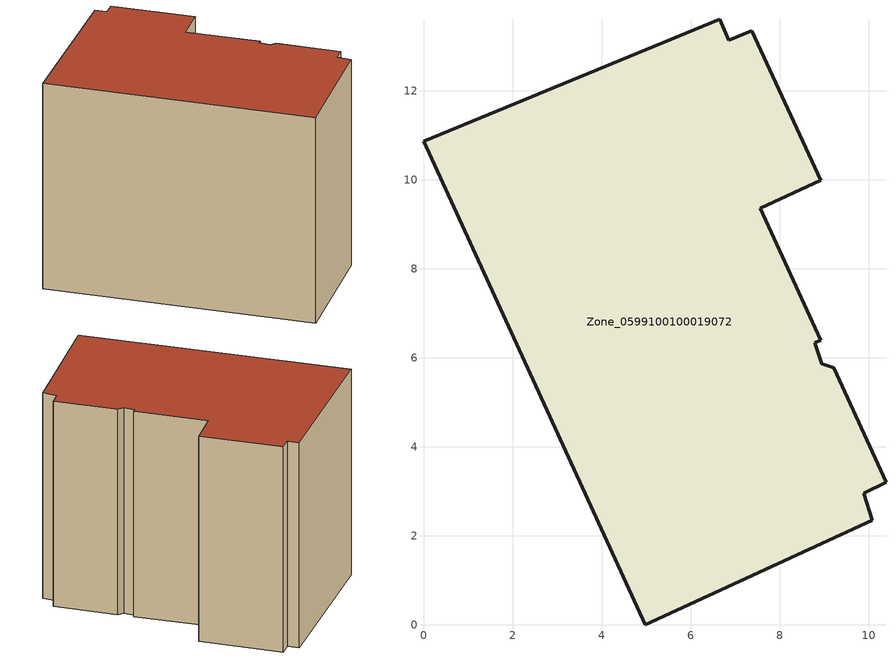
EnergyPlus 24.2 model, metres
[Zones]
Zone_0599100100019072
 floor ground (C_G): 10.09,2.36 4.99,0 0,10.86 6.66,13.61 6.86,13.14 7.38,13.35 8.93,9.99 7.57,9.36 8.93,6.39 8.79,6.34 8.95,5.87 9.21,5.77 10.39,3.21 9.89,2.96 z0
 wall outside (C_F): 6.66,13.61 0,10.86 4.99,0 10.09,2.36 9.89,2.96 10.39,3.21 9.21,5.77 8.95,5.87 8.79,6.34 8.93,6.39 7.57,9.36 8.93,9.99 7.38,13.35 6.86,13.14 6.66,13.61 z0:9.69
 roof outside (C_R): 4.99,0 10.09,2.36 9.89,2.96 10.39,3.21 9.21,5.77 8.95,5.87 8.79,6.34 8.93,6.39 7.57,9.36 8.93,9.99 7.38,13.35 6.86,13.14 6.66,13.61 0,10.86 z9.69
[BUILDING]
Pand.0599100100019072: North Axis=0; Terrain=City; Loads Convergence Tolerance Value=0.04; Temperature Convergence Tolerance Value=0.4; Solar Distribution=FullExterior; Maximum Number of Warmup Days=25; Minimum Number of Warmup Days=1
[Site:Location]
Rotterdam.The.Hague.AP_ZH_NLD Design_Conditions: Latitude=51.96; Longitude=4.45; Time Zone=1; Elevation=-4.5
[SITE:GROUNDTEMPERATURE:BUILDINGSURFACE]
18, 18, 18, 18, 18, 18, 18, 18, 18, 18, 18, 18
[MATERIAL] Thermal Absorptance=0.9; Solar Absorptance=0.7; Visible Absorptance=0.7
Name | Roughness | Thickness | Conductivity | Density | Specific Heat
G.TC.2015-2018 | MediumSmooth | 0.15 | 0.0428571 | 540 | 1210
F.TC.2015-2018 | Rough | 0.3 | 0.0666667 | 1920 | 840
R.TC.2015-2018 | MediumRough | 0.2 | 0.0333333 | 1500 | 1000
[CONSTRUCTION]
C_G: G.TC.2015-2018
C_F: F.TC.2015-2018
C_R: R.TC.2015-2018
[ZONE]
Zone_0599100100019072: Type=1; Multiplier=1; Ceiling Height=Autocalculate; Volume=Autocalculate; Floor Area=autocalculate; Part of Total Floor Area=Yes
[ZONEINFILTRATION:DESIGNFLOWRATE]
Infil_Zone_0599100100019072: Zone or ZoneList or Space or SpaceList=Zone_0599100100019072; Schedule=AlwaysOn; Design Flow Rate Calculation Method=Flow/Area; Flow Rate per Floor Area=0.0015; Constant Term Coefficient=1; Temperature Term Coefficient=0; Velocity Term Coefficient=0; Velocity Squared Term Coefficient=0
[HVACTEMPLATE:ZONE:IDEALLOADSAIRSYSTEM]
Zone_0599100100019072: Maximum Heating Supply Air Temperature=50; Minimum Cooling Supply Air Temperature=13; Maximum Heating Supply Air Humidity Ratio=0.0156; Minimum Cooling Supply Air Humidity Ratio=0.0077; Heating Limit=NoLimit; Cooling Limit=NoLimit; Dehumidification Control Type=ConstantSensibleHeatRatio; Cooling Sensible Heat Ratio=0.7; Dehumidification Setpoint=60; Humidification Control Type=None; Humidification Setpoint=30; Outdoor Air Method=None; Outdoor Air Flow Rate per Person=0.00944; Outdoor Air Flow Rate per Zone Floor Area=0; Outdoor Air Flow Rate per Zone=0; Demand Controlled Ventilation Type=None; Outdoor Air Economizer Type=NoEconomizer; Heat Recovery Type=None; Sensible Heat Recovery Effectiveness=0.7; Latent Heat Recovery Effectiveness=0.65
[ZONECONTROL:THERMOSTAT]
ThermostatControl_Zone_0599100100019072: Zone or ZoneList=Zone_0599100100019072; Control Type Schedule=DualSetpointControlType; Control 1=Thermostat_Zone_0599100100019072; Temperature Difference Between Cutout And Setpoint=0
[THERMOSTATSETPOINT:DUALSETPOINT]
Thermostat_Zone_0599100100019072: Heating Setpoint Temperature Schedule=HeatingSetpoint_Zone_0599100100019072; Cooling Setpoint Temperature Schedule=CoolingSetpoint_Zone_0599100100019072
[SCHEDULE:COMPACT]
HeatingSetpoint_Zone_0599100100019072: Through: 12/31, For: AllDays, Until: 24:00, 21
CoolingSetpoint_Zone_0599100100019072: Through: 12/31, For: AllDays, Until: 24:00, 24
DualSetpointControlType: Through: 12/31, For: AllDays, Until: 24:00, 4
AlwaysOn: Through: 12/31, For: AllDays, Until: 24:00, 1
